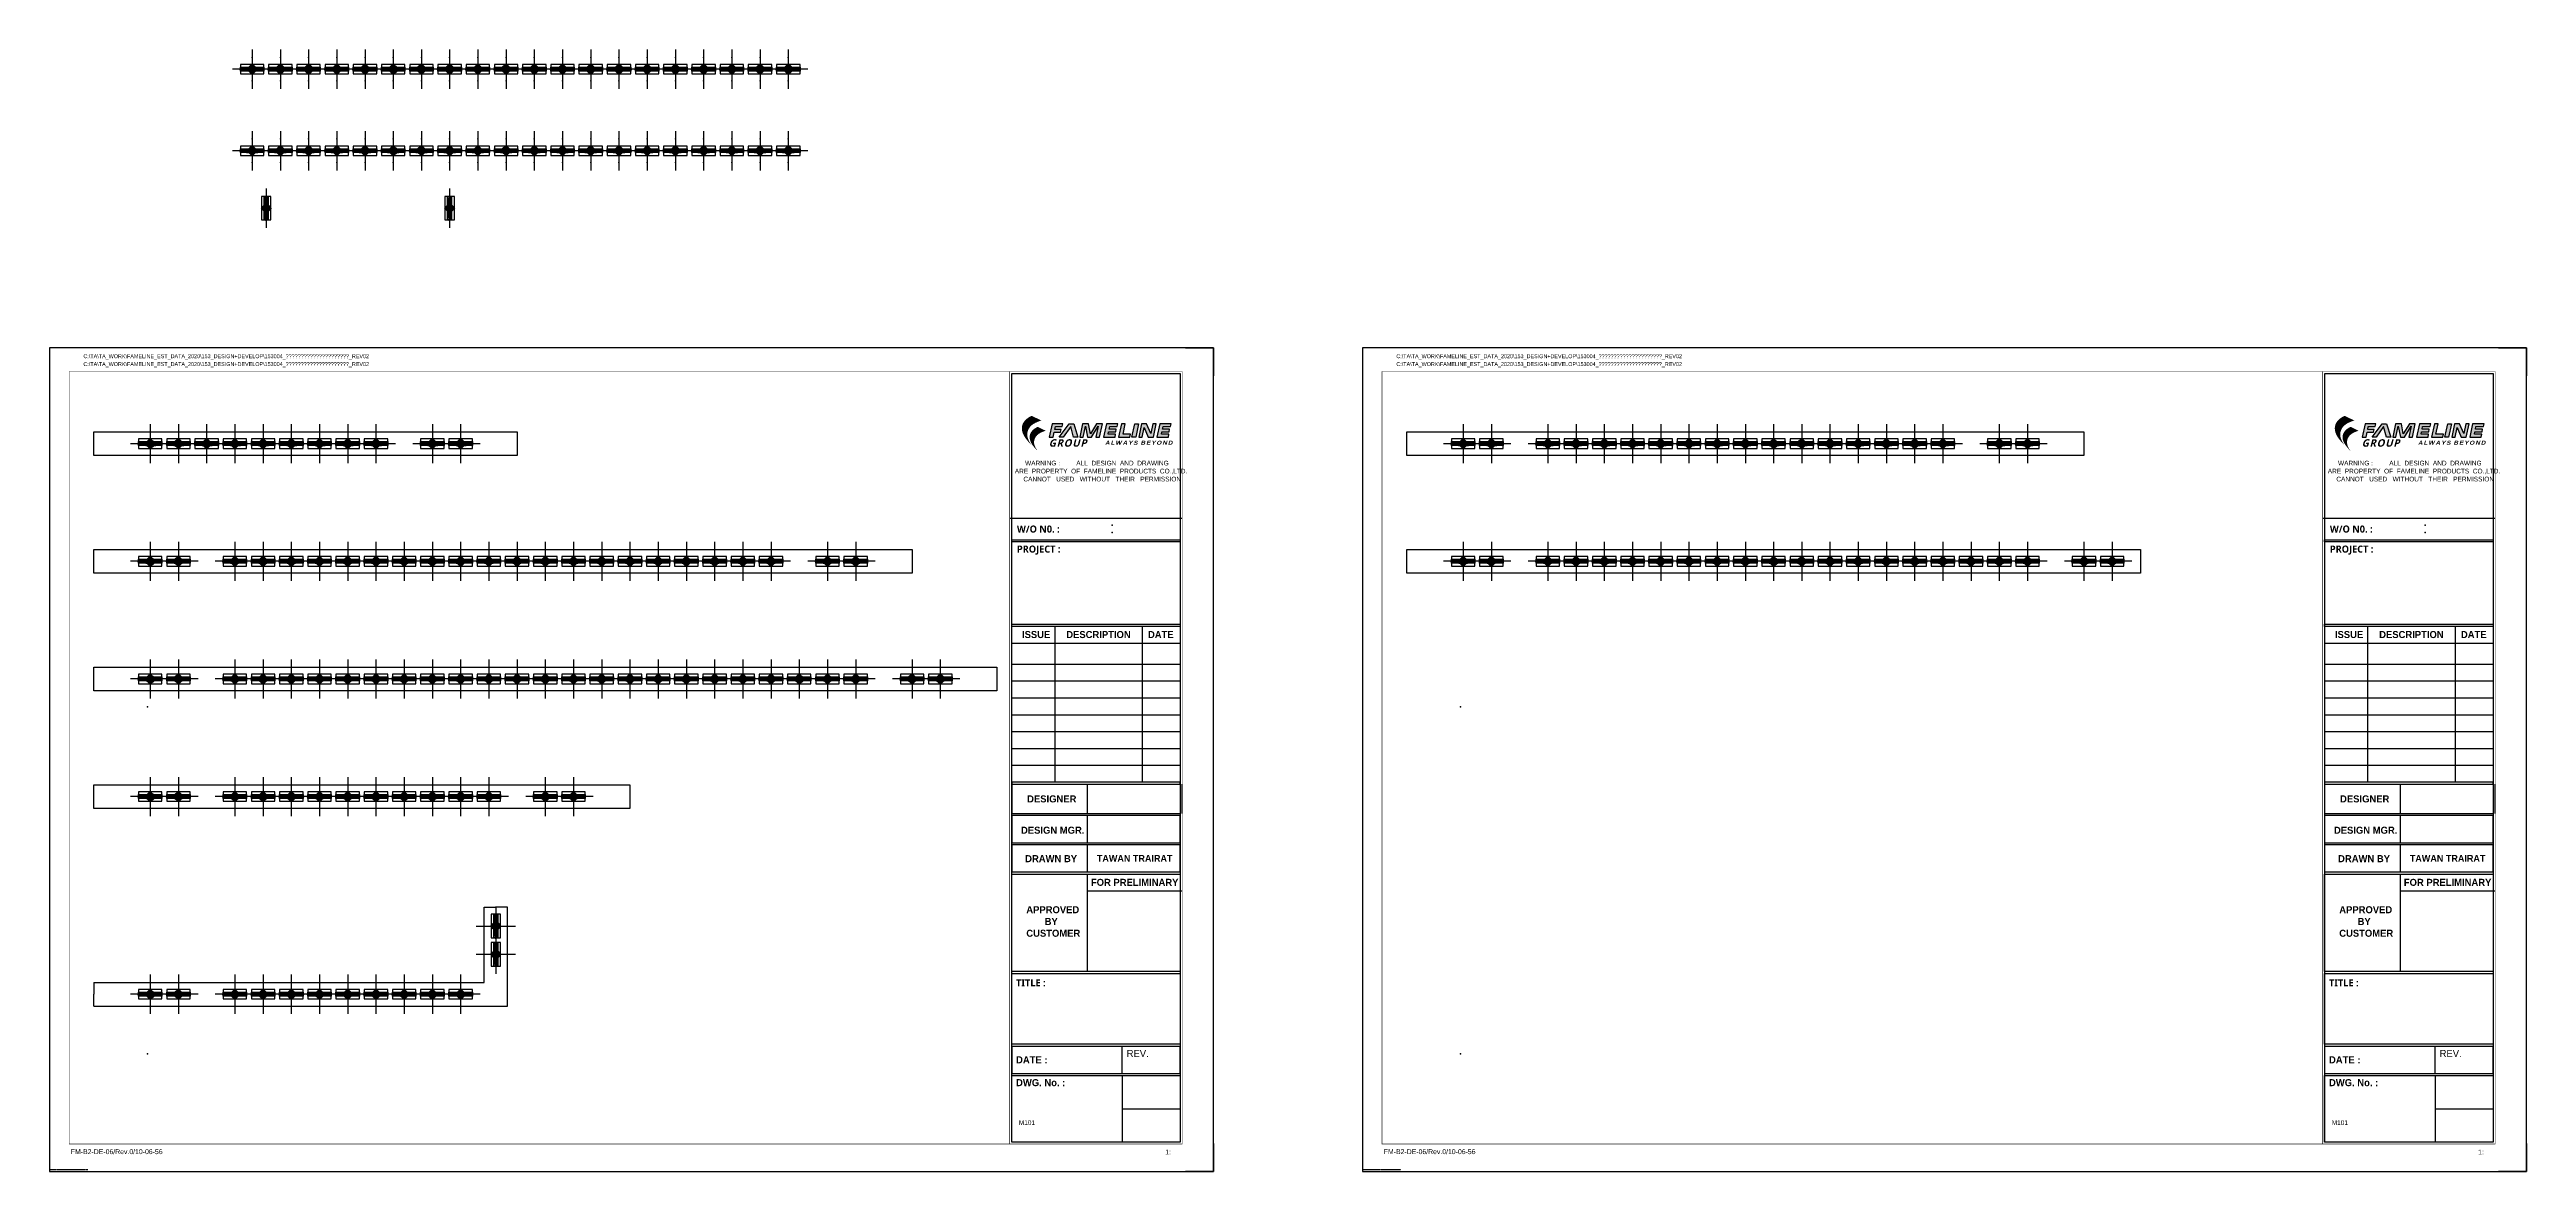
# Model space of a CAD drawing. Header units: millimetres. Extents: x -244126 to 368105, y -173968 to 259060.
# Drawn here: x 59132 to 74932, y 42696 to 49848 of the extents above; entities that cross this region are included whole.
import ezdxf
from ezdxf.enums import TextEntityAlignment as Align

# ---------------------------------------------------------------- set-up
doc = ezdxf.new("R2010")
doc.units = ezdxf.units.MM
doc.header["$MEASUREMENT"] = 0
for name, pattern in [('005_GG_TA_LINE', [13.75, 5, -1.25, 1.25, -1.25, 5]), ('BORDER2', [22.225, 6.35, -3.175, 6.35, -3.175, 0, -3.175]), ('CENTER', [2, 1.25, -0.25, 0.25, -0.25]), ('HIDDEN', [9.525, 6.35, -3.175]), ('TA_G_001.00_GG_TA_L_INE', [2.95, 1.1, -0.25, 0.25, -0.25, 1.1]), ('TA_HL_003.00000', [19.5, 10.65, -8.85])]:
    doc.linetypes.add(name, pattern=pattern)
for name, color, linetype in [('000 - GRID', 8, 'CENTER'), ('000 - H A T C H', 8, 'Continuous'), ('000 - H I D D E N', 7, 'Continuous'), ('000 - L I N E 0.1', 1, 'Continuous'), ('000 - SYMBOL CON', 1, 'Continuous'), ('000 - T E X T', 4, 'Continuous'), ('000 - TITLEBLOCK', 4, 'Continuous'), ('000 - WIPEOUT', 250, 'Continuous'), ('001 - ASCESSORIES', 1, 'Continuous'), ('002 - STRUCTURAL STEEL', 4, 'Continuous'), ('A03_SUN LOUVER', 7, 'Continuous')]:
    doc.layers.add(name, color=color, linetype=linetype)
doc.styles.add('century gothic111111', font='CordiaUPC.ttf')
doc.styles.add('Cetury Gothic', font='GOTHIC.TTF')
doc.styles.add('MtXpl_Century_Gothic', font='GOTHICB.TTF')
doc.styles.add('TA', font='Cordia New.ttf', dxfattribs={"height": 4.5})

# ---------------------------------------------------------------- blocks, each defined once
blk = doc.blocks.new('A$Cfd196da9')
at = {"color": 0, "linetype": 'ByBlock', "const_width": 0.1}
blk.add_lwpolyline([(-143.5, -98), (96.5, -98), (96.5, 99), (-143.5, 99)], close=True, dxfattribs=at)
blk = doc.blocks.new('A$C5e861bfc')
h = blk.add_hatch(color=3)
h.dxf.hatch_style = 1
h.set_gradient(color1=(51, 51, 51), color2=(132, 132, 132), tint=1, name='INVHEMISPHERICAL')
edge = h.paths.add_edge_path()
edge.add_spline(control_points=[(5.54, -18.72), (5.44, -18.58), (5.23, -18.29), (4.89, -17.68), (4.56, -16.94), (4.44, -16.06), (4.56, -15.27), (4.88, -14.53), (5.5, -13.73), (6.6, -13.02), (7.54, -12.69), (8.06, -12.5)], knot_values=[0, 0, 0, 0, 3.999368, 8.221458, 16.423435, 22.935826, 28.683381, 35.030362, 41.70231, 52.106571, 65.045306, 65.045306, 65.045306, 65.045306], degree=3, periodic=0)
edge.add_line((8.06, -12.5), (5.6, -11.32))
edge.add_spline(control_points=[(5.6, -11.32), (5.32, -11.46), (4.73, -11.74), (3.98, -12.38), (3.4, -13.13), (3.1, -13.98), (3.08, -14.86), (3.32, -15.84), (3.79, -16.71), (4.37, -17.47), (4.91, -18.12), (5.32, -18.51), (5.54, -18.72)], knot_values=[0, 0, 0, 0, 7.114643, 15.455222, 22.761373, 29.246418, 36.248595, 42.954952, 52.716962, 59.173886, 65.493194, 72.469008, 72.469008, 72.469008, 72.469008], degree=3, periodic=0)
edge = h.paths.add_edge_path(flags=16)
edge.add_spline(control_points=[(6.49, -12.96), (6.44, -12.94), (6.24, -12.87), (5.74, -12.84), (4.99, -12.89), (4.16, -13.03), (3.69, -13.32), (3.49, -13.44)], knot_values=[0, 0, 0, 0, 1.056476, 5.025479, 11.599149, 18.811417, 24.352285, 24.352285, 24.352285, 24.352285], degree=3, periodic=0)
edge.add_spline(control_points=[(3.49, -13.44), (3.5, -13.41), (3.52, -13.37), (3.6, -13.21), (3.67, -13.09), (3.86, -12.81), (3.99, -12.66), (4.27, -12.37), (4.44, -12.22), (4.7, -12.02), (4.78, -11.96), (4.97, -11.84), (5.06, -11.79), (5.27, -11.67), (5.38, -11.62), (5.53, -11.54), (5.56, -11.53), (5.6, -11.51)], knot_values=[0.636744, 0.636744, 0.636744, 0.636744, 1.528083, 1.528083, 5.150301, 5.150301, 9.845601, 9.845601, 15.15015, 15.15015, 17.802424, 17.802424, 20.454698, 20.454698, 23.491903, 23.491903, 24.373762, 24.373762, 24.373762, 24.373762], degree=3, periodic=0)
edge.add_line((5.6, -11.51), (7.62, -12.48))
edge.add_spline(control_points=[(7.62, -12.48), (7.51, -12.52), (7.39, -12.56), (7.01, -12.71), (6.75, -12.82), (6.49, -12.96)], knot_values=[3.151221, 3.151221, 3.151221, 3.151221, 5.963358, 5.963358, 12.618488, 12.618488, 12.618488, 12.618488], degree=3, periodic=0)
h = blk.add_hatch(color=253)
h.dxf.hatch_style = 1
edge = h.paths.add_edge_path()
edge.add_spline(control_points=[(5.6, -11.51), (5.56, -11.53), (5.53, -11.54), (5.38, -11.62), (5.27, -11.67), (5.06, -11.79), (4.97, -11.84), (4.78, -11.96), (4.7, -12.02), (4.44, -12.22), (4.27, -12.37), (3.99, -12.66), (3.86, -12.81), (3.67, -13.09), (3.6, -13.21), (3.52, -13.37), (3.5, -13.41), (3.49, -13.44)], knot_values=[0.636744, 0.636744, 0.636744, 0.636744, 1.518603, 1.518603, 4.555808, 4.555808, 7.208082, 7.208082, 9.860357, 9.860357, 15.164905, 15.164905, 19.860205, 19.860205, 23.482423, 23.482423, 24.373762, 24.373762, 24.373762, 24.373762], degree=3, periodic=0)
edge.add_spline(control_points=[(3.49, -13.44), (3.69, -13.32), (4.16, -13.03), (4.99, -12.89), (5.74, -12.84), (6.24, -12.87), (6.44, -12.94), (6.49, -12.96)], knot_values=[0, 0, 0, 0, 5.540868, 12.753135, 19.326806, 23.295809, 24.352285, 24.352285, 24.352285, 24.352285], degree=3, periodic=0)
edge.add_spline(control_points=[(6.49, -12.96), (6.75, -12.82), (7.01, -12.71), (7.39, -12.56), (7.51, -12.52), (7.62, -12.48)], knot_values=[3.151221, 3.151221, 3.151221, 3.151221, 9.806351, 9.806351, 12.618488, 12.618488, 12.618488, 12.618488], degree=3, periodic=0)
edge.add_line((7.62, -12.48), (5.6, -11.51))
edge = h.paths.add_edge_path()
edge.add_spline(control_points=[(7.13, -14.3), (7.11, -14.31), (7.08, -14.32), (6.96, -14.38), (6.86, -14.43), (6.69, -14.52), (6.61, -14.57), (6.47, -14.67), (6.39, -14.72), (6.18, -14.88), (6.05, -15), (5.81, -15.25), (5.71, -15.37), (5.55, -15.59), (5.49, -15.7), (5.42, -15.83), (5.41, -15.86), (5.4, -15.88)], knot_values=[0.636744, 0.636744, 0.636744, 0.636744, 1.518603, 1.518603, 4.555808, 4.555808, 7.208082, 7.208082, 9.860357, 9.860357, 15.164905, 15.164905, 19.860205, 19.860205, 23.482423, 23.482423, 24.373762, 24.373762, 24.373762, 24.373762], degree=3, periodic=0)
edge.add_spline(control_points=[(5.4, -15.88), (5.44, -15.86), (5.49, -15.83), (5.54, -15.8)], knot_values=[0, 0, 0, 0, 1.522018, 1.522018, 1.522018, 1.522018], degree=3, periodic=0)
edge.add_spline(control_points=[(5.54, -15.8), (5.63, -15.75), (5.72, -15.7), (5.82, -15.65)], knot_values=[1.522018, 1.522018, 1.522018, 1.522018, 4.566053, 4.566053, 4.566053, 4.566053], degree=3, periodic=0)
edge.add_spline(control_points=[(5.82, -15.65), (5.85, -15.64), (5.95, -15.59), (6.05, -15.56), (6.12, -15.54)], knot_values=[4.566053, 4.566053, 4.566053, 4.566053, 5.540868, 7.610089, 7.610089, 7.610089, 7.610089], degree=3, periodic=0)
edge.add_spline(control_points=[(6.12, -15.54), (6.22, -15.51), (6.33, -15.49), (6.43, -15.47)], knot_values=[7.610089, 7.610089, 7.610089, 7.610089, 10.654125, 10.654125, 10.654125, 10.654125], degree=3, periodic=0)
edge.add_spline(control_points=[(6.43, -15.47), (6.51, -15.46), (6.67, -15.44), (6.83, -15.43), (6.91, -15.42)], knot_values=[10.654125, 10.654125, 10.654125, 10.654125, 12.753135, 15.220178, 15.220178, 15.220178, 15.220178], degree=3, periodic=0)
edge.add_spline(control_points=[(6.91, -15.42), (7.05, -15.41), (7.21, -15.4), (7.38, -15.41), (7.39, -15.41)], knot_values=[15.220178, 15.220178, 15.220178, 15.220178, 19.326806, 19.786231, 19.786231, 19.786231, 19.786231], degree=3, periodic=0)
edge.add_spline(control_points=[(7.39, -15.41), (7.47, -15.41), (7.55, -15.41), (7.63, -15.43)], knot_values=[19.786231, 19.786231, 19.786231, 19.786231, 22.069258, 22.069258, 22.069258, 22.069258], degree=3, periodic=0)
edge.add_spline(control_points=[(7.63, -15.43), (7.67, -15.43), (7.73, -15.44), (7.78, -15.46), (7.79, -15.46)], knot_values=[22.069258, 22.069258, 22.069258, 22.069258, 23.295809, 23.591276, 23.591276, 23.591276, 23.591276], degree=3, periodic=0)
edge.add_spline(control_points=[(7.79, -15.46), (7.81, -15.47), (7.84, -15.48), (7.86, -15.49)], knot_values=[23.591276, 23.591276, 23.591276, 23.591276, 24.352285, 24.352285, 24.352285, 24.352285], degree=3, periodic=0)
edge.add_spline(control_points=[(7.86, -15.49), (8.08, -15.38), (8.3, -15.29), (8.61, -15.16), (8.7, -15.13), (8.8, -15.1)], knot_values=[3.151221, 3.151221, 3.151221, 3.151221, 9.806351, 9.806351, 12.618488, 12.618488, 12.618488, 12.618488], degree=3, periodic=0)
edge.add_line((8.8, -15.1), (7.13, -14.3))
h = blk.add_hatch(color=3)
h.dxf.hatch_style = 1
h.set_gradient(color1=(51, 51, 51), color2=(132, 132, 132), tint=1, name='INVHEMISPHERICAL')
edge = h.paths.add_edge_path()
edge.add_spline(control_points=[(7.08, -20.22), (7, -20.11), (6.83, -19.87), (6.55, -19.37), (6.28, -18.76), (6.18, -18.04), (6.28, -17.39), (6.55, -16.78), (7.06, -16.12), (7.96, -15.54), (8.73, -15.27), (9.16, -15.11)], knot_values=[0, 0, 0, 0, 3.28902, 6.761203, 13.506384, 18.862075, 23.588778, 28.808439, 34.295348, 42.851654, 53.492273, 53.492273, 53.492273, 53.492273], degree=3, periodic=0)
edge.add_line((9.16, -15.11), (7.13, -14.14))
edge.add_spline(control_points=[(7.13, -14.14), (6.91, -14.25), (6.42, -14.49), (5.8, -15.01), (5.32, -15.63), (5.08, -16.33), (5.06, -17.05), (5.26, -17.86), (5.65, -18.57), (6.13, -19.2), (6.57, -19.74), (6.9, -20.06), (7.08, -20.22)], knot_values=[0, 0, 0, 0, 5.850974, 12.71014, 18.718608, 24.051811, 29.810295, 35.325501, 43.35363, 48.663707, 53.86061, 59.597414, 59.597414, 59.597414, 59.597414], degree=3, periodic=0)
edge = h.paths.add_edge_path(flags=16)
edge.add_spline(control_points=[(6.12, -15.54), (6.05, -15.56), (5.95, -15.59), (5.85, -15.64), (5.82, -15.65)], knot_values=[4.566053, 4.566053, 4.566053, 4.566053, 6.635274, 7.610089, 7.610089, 7.610089, 7.610089], degree=3, periodic=0)
edge.add_spline(control_points=[(5.82, -15.65), (5.72, -15.7), (5.63, -15.75), (5.54, -15.8)], knot_values=[1.522018, 1.522018, 1.522018, 1.522018, 4.566053, 4.566053, 4.566053, 4.566053], degree=3, periodic=0)
edge.add_spline(control_points=[(5.54, -15.8), (5.49, -15.83), (5.44, -15.86), (5.4, -15.88)], knot_values=[0, 0, 0, 0, 1.522018, 1.522018, 1.522018, 1.522018], degree=3, periodic=0)
edge.add_spline(control_points=[(5.4, -15.88), (5.41, -15.86), (5.42, -15.83), (5.49, -15.7), (5.55, -15.59), (5.71, -15.37), (5.81, -15.25), (6.05, -15), (6.18, -14.88), (6.39, -14.72), (6.47, -14.67), (6.61, -14.57), (6.69, -14.52), (6.86, -14.43), (6.96, -14.38), (7.08, -14.32), (7.11, -14.31), (7.13, -14.3)], knot_values=[0.636744, 0.636744, 0.636744, 0.636744, 1.528083, 1.528083, 5.150301, 5.150301, 9.845601, 9.845601, 15.15015, 15.15015, 17.802424, 17.802424, 20.454698, 20.454698, 23.491903, 23.491903, 24.373762, 24.373762, 24.373762, 24.373762], degree=3, periodic=0)
edge.add_line((7.13, -14.3), (8.8, -15.1))
edge.add_spline(control_points=[(8.8, -15.1), (8.7, -15.13), (8.61, -15.16), (8.3, -15.29), (8.08, -15.38), (7.86, -15.49)], knot_values=[3.151221, 3.151221, 3.151221, 3.151221, 5.963358, 5.963358, 12.618488, 12.618488, 12.618488, 12.618488], degree=3, periodic=0)
edge.add_spline(control_points=[(7.86, -15.49), (7.84, -15.48), (7.81, -15.47), (7.79, -15.46)], knot_values=[23.591276, 23.591276, 23.591276, 23.591276, 24.352285, 24.352285, 24.352285, 24.352285], degree=3, periodic=0)
edge.add_spline(control_points=[(7.79, -15.46), (7.78, -15.46), (7.73, -15.44), (7.67, -15.43), (7.63, -15.43)], knot_values=[22.069258, 22.069258, 22.069258, 22.069258, 22.364725, 23.591276, 23.591276, 23.591276, 23.591276], degree=3, periodic=0)
edge.add_spline(control_points=[(7.63, -15.43), (7.55, -15.41), (7.47, -15.41), (7.39, -15.41)], knot_values=[19.786231, 19.786231, 19.786231, 19.786231, 22.069258, 22.069258, 22.069258, 22.069258], degree=3, periodic=0)
edge.add_spline(control_points=[(7.39, -15.41), (7.38, -15.41), (7.21, -15.4), (7.05, -15.41), (6.91, -15.42)], knot_values=[15.220178, 15.220178, 15.220178, 15.220178, 15.679604, 19.786231, 19.786231, 19.786231, 19.786231], degree=3, periodic=0)
edge.add_spline(control_points=[(6.91, -15.42), (6.83, -15.43), (6.67, -15.44), (6.51, -15.46), (6.43, -15.47)], knot_values=[10.654125, 10.654125, 10.654125, 10.654125, 13.121167, 15.220178, 15.220178, 15.220178, 15.220178], degree=3, periodic=0)
edge.add_spline(control_points=[(6.43, -15.47), (6.33, -15.49), (6.22, -15.51), (6.12, -15.54)], knot_values=[7.610089, 7.610089, 7.610089, 7.610089, 10.654125, 10.654125, 10.654125, 10.654125], degree=3, periodic=0)
h = blk.add_hatch(color=3)
h.dxf.hatch_style = 1
h.paths.add_polyline_path([(10.09, -16.74), (11.08, -16.74), (11.34, -15.48), (12.98, -15.48), (13.13, -14.78), (11.49, -14.78), (11.64, -14.07), (13.4, -14.07), (13.56, -13.35), (10.81, -13.35)])
h.paths.add_polyline_path([(12.64, -16.74), (13.64, -16.74), (15.55, -14), (16.27, -16.74), (17.37, -16.74), (16.33, -13.35), (15.17, -13.35)])
h.paths.add_polyline_path([(19.3, -13.97), (19.86, -16.74), (20.86, -16.74), (22.59, -13.98), (22, -16.74), (22.91, -16.74), (23.63, -13.35), (22.16, -13.35), (20.58, -15.88), (20.1, -13.35), (18.59, -13.35), (17.87, -16.74), (18.71, -16.74)])
h.paths.add_polyline_path([(23.95, -16.74), (26.88, -16.74), (27.03, -16.02), (25.1, -16.02), (25.24, -15.36), (27.06, -15.36), (27.2, -14.69), (25.38, -14.69), (25.51, -14.07), (27.45, -14.07), (27.6, -13.35), (24.67, -13.35)])
h.paths.add_polyline_path([(27.79, -16.74), (30.67, -16.74), (30.82, -16.02), (28.91, -16.02), (29.48, -13.35), (28.51, -13.35)])
h.paths.add_polyline_path([(31.18, -16.74), (32.14, -16.74), (32.86, -13.35), (31.9, -13.35)])
h.paths.add_polyline_path([(32.92, -16.74), (33.8, -16.74), (34.32, -14.3), (35.35, -16.74), (36.65, -16.74), (37.37, -13.35), (36.5, -13.35), (35.98, -15.83), (34.93, -13.35), (33.64, -13.35)])
h.paths.add_polyline_path([(37.55, -16.74), (40.48, -16.74), (40.63, -16.02), (38.7, -16.02), (38.84, -15.36), (40.66, -15.36), (40.8, -14.69), (38.98, -14.69), (39.11, -14.07), (41.05, -14.07), (41.2, -13.35), (38.27, -13.35)])
at = {"color": 3, "linetype": 'Continuous'}
for p, q in [((0, -37.38), (44, -37.38)), ((0.5, -69.32), (43.5, -69.32)), ((11.47, -65.02), (11.47, -104.74)), ((33.82, -65.02), (33.82, -104.74)), ((0.5, -105.27), (0.5, -112.72)), ((19.76, -105.27), (19.76, -112.72)), ((44, -112.72), (44, -105.27)), ((0.5, -112.72), (43.5, -112.72)), ((19.76, -113.26), (19.76, -120.17)), ((19.76, -120.71), (19.76, -127.62)), ((19.76, -128.16), (19.76, -153.01)), ((19.76, -132.46), (44, -132.46)), ((28.7, -179.01), (28.7, -172.1)), ((28.7, -179.54), (28.7, -196.46)), ((28.7, -188.07), (43.5, -188.07))]:
    blk.add_line(p, q, dxfattribs=at)
at = {"color": 8, "linetype": 'Continuous'}
for p, q in [((0.5, -74.63), (43.5, -74.63)), ((0.5, -78.93), (43.5, -78.93)), ((0.5, -83.23), (43.5, -83.23)), ((0.5, -87.53), (43.5, -87.53)), ((0.5, -91.83), (43.5, -91.83)), ((0.5, -96.14), (43.5, -96.14)), ((0.5, -100.44), (43.5, -100.44))]:
    blk.add_line(p, q, dxfattribs=at)
at = {"color": 3}
for points in [[(13.56, -13.35), (10.81, -13.35), (10.09, -16.74), (11.08, -16.74), (11.34, -15.48), (12.98, -15.48), (13.13, -14.78), (11.49, -14.78), (11.64, -14.07), (13.4, -14.07), (13.56, -13.35)], [(12.64, -16.74), (15.17, -13.35), (16.33, -13.35), (17.37, -16.74), (16.27, -16.74), (15.55, -14), (13.64, -16.74), (12.64, -16.74)], [(17.87, -16.74), (18.71, -16.74), (19.3, -13.97), (19.86, -16.74), (20.86, -16.74), (22.59, -13.98), (22, -16.74), (22.91, -16.74), (23.63, -13.35), (22.16, -13.35), (20.58, -15.88), (20.1, -13.35), (18.59, -13.35), (17.87, -16.74)], [(29.48, -13.35), (28.51, -13.35), (27.79, -16.74), (30.67, -16.74), (30.82, -16.02), (28.91, -16.02), (29.48, -13.35)], [(31.9, -13.35), (32.86, -13.35), (32.14, -16.74), (31.18, -16.74), (31.9, -13.35)], [(32.92, -16.74), (33.8, -16.74), (34.32, -14.3), (35.35, -16.74), (36.65, -16.74), (37.37, -13.35), (36.5, -13.35), (35.98, -15.83), (34.93, -13.35), (33.64, -13.35), (32.92, -16.74)]]:
    blk.add_lwpolyline(points, dxfattribs=at)
for points in [[(25.51, -14.07), (27.45, -14.07), (27.6, -13.35), (24.67, -13.35), (23.95, -16.74), (26.88, -16.74), (27.03, -16.02), (25.1, -16.02), (25.24, -15.36), (27.06, -15.36), (27.2, -14.69), (25.38, -14.69)], [(39.11, -14.07), (41.05, -14.07), (41.2, -13.35), (38.27, -13.35), (37.55, -16.74), (40.48, -16.74), (40.63, -16.02), (38.7, -16.02), (38.84, -15.36), (40.66, -15.36), (40.8, -14.69), (38.98, -14.69)]]:
    blk.add_lwpolyline(points, close=True, dxfattribs=at)
at = {"color": 3, "linetype": 'Continuous'}
for points in [[(0.5, -42.94), (43.5, -42.94), (43.5, -43.48), (0.5, -43.48)], [(0.5, -64.48), (43.5, -64.48), (43.5, -65.02), (0.5, -65.02)], [(0.5, -105.27), (43.5, -105.27), (43.5, -104.74), (0.5, -104.74)], [(0.5, -120.17), (43.5, -120.17), (43.5, -113.26), (0.5, -113.26)], [(0.5, -127.62), (43.5, -127.62), (43.5, -120.71), (0.5, -120.71)], [(0.5, -128.16), (43.5, -128.16), (43.5, -153.01), (0.5, -153.01)], [(0.5, -153.55), (43.5, -153.55), (43.5, -171.56), (0.5, -171.56)], [(0.5, -179.01), (43.5, -179.01), (43.5, -172.1), (0.5, -172.1)], [(0.5, -179.54), (43.5, -179.54), (43.5, -196.5), (0.5, -196.5)]]:
    blk.add_lwpolyline(points, close=True, dxfattribs=at)
at = {"layer": '000 - T E X T', "color": 3, "const_width": 0.1}
blk.add_lwpolyline([(0, -197), (44, -197), (44, 0), (0, 0)], close=True, dxfattribs=at)
at = {"color": 4, "style": 'Cetury Gothic'}
for s, p in [('ARE  PROPERTY  OF  FAMELINE  PRODUCTS  CO.,LTD.', (1.3, -26.01)), (' WARNING :         ALL  DESIGN  AND  DRAWING', (3.45, -23.97)), (' CANNOT   USED   WITHOUT   THEIR   PERMISSION', (3.03, -28.04))]:
    blk.add_text(s, height=1.2, dxfattribs=at).set_placement(p)
at = {"color": 4, "linetype": 'BORDER2', "style": 'MtXpl_Century_Gothic'}
blk.add_text('TAWAN TRAIRAT', height=1.7201, dxfattribs=at).set_placement((31.88, -124.17), align=Align.MIDDLE_CENTER)
at = {"color": 2, "attachment_point": 1, "style": 'Cetury Gothic'}
for s, width, insert, char_height in [('{\\f@Meiryo UI|b1|i1|c0|p34;\\T1.1;GROUP}', 12.1049, (9.96, -17.28), 1.9183), ('{\\fArial Black|b0|i1|c0|p34;\\T1.2;ALWAYS BEYOND}', 19.6239, (24.32, -17.67), 1.0231)]:
    blk.add_mtext_dynamic_manual_height_columns(s, width=width, gutter_width=3.2, heights=[0], dxfattribs=dict(at, insert=insert, char_height=char_height))
at = {"color": 4, "char_height": 1.8, "style": 'Cetury Gothic'}
for s, insert, attachment_point in [('{\\f@Malgun Gothic|b1|i0|c0|p34;W/O N0. :}', (1.84, -39.29), 1), ('{\\f@Malgun Gothic|b1|i0|c0|p34;PROJECT :}', (1.84, -44.4), 1), ('{\\fCentury Gothic|b1|i0|c0|p34;ISSUE}', (6.74, -66.19), 2), ('{\\fCentury Gothic|b1|i0|c0|p34;DESCRIPTION}', (22.65, -66.19), 2), ('{\\fCentury Gothic|b1|i0|c0|p34;DATE}', (38.55, -66.19), 2), ('{\\fCentury Gothic|b1|i0|c0|p34;DESIGNER}', (4.44, -108.1), 1), ('{\\fCentury Gothic|b1|i0|c0|p34;DESIGN MGR.}', (2.88, -116.09), 1), ('{\\fCentury Gothic|b1|i0|c0|p34;DRAWN BY}', (3.94, -123.34), 1), ('{\\fCentury Gothic|b1|i0|c0|p34;FOR PRELIMINARY}', (31.88, -129.38), 2), ('{\\fCentury Gothic|b1|i0|c0|p34;APPROVED\\P       BY\\PCUSTOMER}', (4.23, -136.36), 1), ('{\\f@Malgun Gothic|b1|i0|c0|p34;TITLE :}', (1.62, -155), 1), ('{\\fCentury Gothic|b1|i0|c0|p34;DATE :}', (1.62, -174.64), 1), ('REV.', (29.85, -173.02), 1), ('{\\fCentury Gothic|b1|i0|c0|p34;DWG. No. :}', (1.62, -180.46), 1)]:
    blk.add_mtext(s, dxfattribs=dict(at, insert=insert, attachment_point=attachment_point))
blk = doc.blocks.new('*U1681')
for p in [(6779, 4119), (6779, 4073)]:
    blk.add_point(p)
at = {"linetype": '005_GG_TA_LINE'}
for p in [(625, 2962), (625, 750)]:
    blk.add_point(p, dxfattribs=at)
at = {"layer": '000 - L I N E 0.1', "color": 21, "linetype": 'Continuous'}
for points in [[(178, 5250), (0, 5250), (0, 5072)], [(7247, 5250), (7425, 5250), (7425, 5072)], [(0, 178), (0, 0), (178, 0)], [(7425, 178), (7425, 0), (7247, 0)]]:
    blk.add_lwpolyline(points, dxfattribs=at)
at = {"layer": '000 - T E X T', "color": 3, "const_width": 2.5}
blk.add_lwpolyline([(7225, 175), (6125, 175), (6125, 5100), (7225, 5100)], close=True, dxfattribs=at)
at = {"layer": '000 - T E X T', "color": 3}
blk.add_lwpolyline([(7212, 187), (6138, 187), (6138, 5087), (7212, 5087)], close=True, dxfattribs=at)
at = {"layer": '000 - TITLEBLOCK', "color": 250}
blk.add_lwpolyline([(0, 0), (7425, 0), (7425, 5250), (0, 5250)], close=True, dxfattribs=at)
at = {"layer": 'Defpoints', "color": 250, "linetype": 'TA_G_001.00_GG_TA_L_INE'}
blk.add_line((5, 12), (245, 12), dxfattribs=at)
at = {"xscale": 25, "yscale": 25, "zscale": 25}
blk.add_blockref('A$C5e861bfc', (6125, 5100), dxfattribs=at)
at = {"layer": '000 - T E X T', "color": 3, "xscale": 25, "yscale": 25, "zscale": 25}
blk.add_blockref('A$Cfd196da9', (3712, 2625), dxfattribs=at)
at = {"color": 4, "style": 'Cetury Gothic'}
blk.add_text(' 1:', height=31.3, dxfattribs=at).set_placement((7105, 108))
at = {"color": 4, "style": 'TA'}
blk.add_attdef('PAPER_SIZE', text='', height=31.3, dxfattribs=at).set_placement((7107, 125), align=Align.MIDDLE_RIGHT)
blk.add_attdef('SCALE_SIZE', text='', height=31.3, dxfattribs=at).set_placement((7169, 125), align=Align.MIDDLE_LEFT)
at = {"layer": '000 - H A T C H', "color": 4, "insert": (136, 142), "char_height": 31.78, "attachment_point": 1, "style": 'century gothic111111'}
blk.add_mtext('FM-B2-DE-06/Rev.0/10-06-56', dxfattribs=at)
at = {"layer": '000 - T E X T', "color": 250, "style": 'TA'}
for tag, height, p in [('SUPERLINK', 25, (216, 5197)), ('NAMEFILE', 25, (216, 5147)), ('SC', 500, (42, 4690))]:
    blk.add_attdef(tag, text='', height=height, dxfattribs=at).set_placement(p, align=Align.MIDDLE_LEFT)
at = {"layer": '000 - T E X T', "color": 4, "style": 'TA'}
for tag, height, p in [('PRELIM_NAME_JOB_1', 25, (6558, 4127)), ('PRELIM_NAME_JOB_2', 25, (6558, 4073)), ('PRELIM_NAME_PROJECT_1', 37.5, (6185, 3866)), ('PRELIM_NAME_PROJECT_2', 37.5, (6185, 3774)), ('PRELIM_NAME_PROJECT_3', 37.5, (6185, 3681)), ('PRELIM_NAME_TITLE_3', 30, (6194, 925)), ('DRAWING_NO1', 30, (6183, 411)), ('DRAWING_NO2', 30, (6183, 311)), ('PRELIM_NAME_TITLE_1', 1.2, (248, 44)), ('PRELIM_NAME_TITLE_2', 1.2, (248, 40))]:
    blk.add_attdef(tag, text='', height=height, dxfattribs=at).set_placement(p, align=Align.MIDDLE_LEFT)
at = {"layer": '000 - T E X T', "color": 4, "style": 'Cetury Gothic'}
for tag, p in [('SHEET_NO.', (7020, 425)), ('TOTAL_SHEET_NO.', (7012, 220))]:
    blk.add_attdef(tag, text='', height=45, dxfattribs=at).set_placement(p, align=Align.CENTER)
at = {"layer": '000 - T E X T', "color": 4, "style": 'TA'}
blk.add_attdef('NAME_REMARK', (691, 216), '', height=50, dxfattribs=at)
blk = doc.blocks.new('000 - ASSCESSORIES_FAMELINE_AL.END_CAP_FOR_AF_150_TOP_VIEW')
at = {"layer": '000 - H A T C H'}
h = blk.add_hatch(dxfattribs=at)
h.set_pattern_fill('DOTS', color=8, scale=20)
h.set_pattern_definition([(0, (-55991.9054, -45153.6776), (0.625, 1.25), [0, -1.25])])
h.paths.add_polyline_path([(-22, 12, 0.045886), (-73, 3, 0.339294), (-75, 0), (0, 0), (0, 19, -0.414214), (-4, 22, -0.414214), (0, 26), (0, 30, 0.18442), (-7, 27)])
h.paths.add_polyline_path([(-22, 5, -1), (-29, 5, -1)], flags=16)
h.paths.add_polyline_path([(75, 0, 0.339294), (73, 3, 0.045886), (22, 12), (7, 27, 0.18442), (0, 30), (0, 26, -0.414214), (4, 22, -0.414214), (0, 19), (0, 0)])
h.paths.add_polyline_path([(-7, -27, 0.18442), (0, -30), (0, -26, -0.414214), (-4, -22, -0.414214), (0, -19), (0, 0), (-75, 0, 0.339294), (-73, -3, 0.045886), (-22, -12)])
h.paths.add_polyline_path([(0, -19, -0.414214), (4, -22, -0.414214), (0, -26), (0, -30, 0.18442), (7, -27), (22, -12, 0.045886), (73, -3, 0.339294), (75, 0), (0, 0)])
h.paths.add_polyline_path([(22, -5, -1), (29, -5, -1)], flags=16)
at = {"color": 250}
blk.add_lwpolyline([(-75, -30), (75, -30), (75, 30), (-75, 30)], close=True, dxfattribs=at)
at = {"layer": '000 - SYMBOL CON', "color": 250}
for p, q in [((-75, 0), (0, 0)), ((-75, 0), (0, 0)), ((0, 0), (0, 30)), ((0, 0), (0, 30)), ((75, 0), (0, 0)), ((0, 0), (0, -30)), ((75, 0), (0, 0)), ((0, 0), (0, -30))]:
    blk.add_line(p, q, dxfattribs=at)
at = {"layer": '001 - ASCESSORIES', "color": 0}
for points in [[(0, 30, 0.18442), (-7, 27), (-22, 12, 0.045886), (-73, 3, 0.339294), (-75, 0)], [(0, -30, -0.18442), (-7, -27), (-22, -12, -0.045886), (-73, -3, -0.339294), (-75, 0)], [(0, 30, -0.18442), (7, 27), (22, 12, -0.045886), (73, 3, -0.339294), (75, 0)], [(0, -30, 0.18442), (7, -27), (22, -12, 0.045886), (73, -3, 0.339294), (75, 0)]]:
    blk.add_lwpolyline(points, format="xyb", dxfattribs=at)
for centre in [(-25, 5), (0, 22), (0, -22), (25, -5)]:
    blk.add_circle(centre, 3.5, dxfattribs=at)
blk = doc.blocks.new('000 - FAMELINE_AL.SUN_LV_AF_150_CUT_VIEW')
at = {"layer": '000 - H A T C H'}
h = blk.add_hatch(dxfattribs=at)
h.set_pattern_fill('ANSI32', color=256, scale=0.1)
h.set_pattern_definition([(45, (-10310.8226, 5765.5874), (-0.67351921, 0.67351921), []), (45, (-10310.3736, 5765.5874), (-0.67351921, 0.67351921), [])])
edge = h.paths.add_edge_path(flags=16)
edge.add_arc((-1, -11), 0.3, 269.8359, 360)
edge.add_line((-1, -11), (-1, 11))
edge.add_arc((-1, 11), 0.3, 0, 90.1641)
edge.add_arc((0, -268), 280, 90.1641, 94.9125)
edge.add_arc((-24, 10), 0.5, 94.9125, 180)
edge.add_line((-24, 10), (-24, 8))
edge.add_arc((-24, 8), 0.5, 180, 250.8308)
edge.add_arc((-25, 5), 2.85, -44.534, 70.8308, ccw=False)
edge.add_arc((-23, 3), 0.6, 135.466, 315.466, ccw=False)
edge.add_arc((-25, 5), 1.65, 315.466, 584.534)
edge.add_arc((-27, 3), 0.6, -135.466, 44.534, ccw=False)
edge.add_arc((-25, 5), 2.85, 109.1692, 224.534, ccw=False)
edge.add_arc((-26, 8), 0.5, 289.1692, 360)
edge.add_line((-26, 8), (-26, 10))
edge.add_arc((-26, 10), 0.5, 0, 95.366)
edge.add_arc((0, -268), 280, 95.366, 105.0329)
edge.add_arc((-72, 0), 2, 105.0329, 254.9671)
edge.add_arc((0, 268), 280, 254.9671, 269.8359)
edge = h.paths.add_edge_path(flags=16)
edge.add_arc((24, -8), 0.5, 0, 70.8308)
edge.add_arc((25, -5), 2.85, 135.466, 250.8308, ccw=False)
edge.add_arc((23, -3), 0.6, -44.534, 135.466, ccw=False)
edge.add_arc((25, -5), 1.65, 135.466, 404.534)
edge.add_arc((27, -3), 0.6, 44.534, 224.534, ccw=False)
edge.add_arc((25, -5), 2.85, -70.8308, 44.534, ccw=False)
edge.add_arc((26, -8), 0.5, 109.1692, 180)
edge.add_line((26, -8), (26, -10))
edge.add_arc((26, -10), 0.5, 180, 275.366)
edge.add_arc((0, 268), 280, 275.366, 285.0329)
edge.add_arc((72, 0), 2, 285.0329, 434.9671)
edge.add_arc((0, -268), 280, 74.9671, 89.8359)
edge.add_arc((1, 11), 0.3, 89.8359, 180)
edge.add_line((0, 11), (1, -11))
edge.add_arc((1, -11), 0.3, 180, 270.1641)
edge.add_arc((0, 268), 280, 270.1641, 274.9125)
edge.add_arc((24, -10), 0.5, 274.9125, 360)
edge.add_line((24, -10), (24, -8))
edge = h.paths.add_edge_path()
edge.add_arc((72, 0), 3, 285.0329, 434.9671)
edge.add_arc((0, -268), 281, 74.9671, 105.0329)
edge.add_arc((-72, 0), 3, 105.0329, 254.9671)
edge.add_arc((0, 268), 281, 254.9671, 285.0329)
edge = h.paths.add_edge_path(flags=16)
edge.add_line((-1, 0), (1, 0))
h = blk.add_hatch(color=250, dxfattribs=at)
h.dxf.hatch_style = 1
edge = h.paths.add_edge_path()
edge.add_arc((72, 0), 3, 285.0329, 434.9671)
edge.add_arc((0, -268), 281, 74.9671, 105.0329)
edge.add_arc((-72, 0), 3, 105.0329, 254.9671)
edge.add_arc((0, 268), 281, 254.9671, 285.0329)
at = {"layer": '000 - H I D D E N', "color": 250, "linetype": 'HIDDEN'}
for p, q in [((-81, 0), (81, 0)), ((0, 17), (0, -17))]:
    blk.add_line(p, q, dxfattribs=at)
at = {"layer": '000 - H I D D E N', "color": 8, "linetype": 'HIDDEN'}
for p, q in [((0, -12), (-56, 6)), ((-55, -6), (0, 13)), ((55, -6), (0, 13)), ((0, -12), (56, 6))]:
    blk.add_line(p, q, dxfattribs=at)
at = {"layer": 'A03_SUN LOUVER', "color": 0}
blk.add_line((-1, 0), (0, 0), dxfattribs=at)
for points in [[(73, -3, 0.766871), (73, 3, 0.131944), (-73, 3, 0.766871), (-73, -3, 0.131944)], [(-1, -11, 0.415053), (-1, -11), (-1, 11, 0.415053), (-1, 11, 0.020722), (-24, 10, 0.389318), (-24, 10), (-24, 8, 0.319289), (-24, 8, -0.550692), (-23, 3, -1), (-24, 4, 2.386714), (-26, 4, -1), (-27, 3, -0.550692), (-26, 8, 0.319289), (-26, 8), (-26, 10, 0.441918), (-26, 10, 0.042205), (-73, 2, 0.766871), (-73, -2, 0.064968)], [(24, -8, 0.319289), (24, -8, -0.550692), (23, -3, -1), (24, -4, 2.386714), (26, -4, -1), (27, -3, -0.550692), (26, -8, 0.319289), (26, -8), (26, -10, 0.441918), (26, -10, 0.042205), (73, -2, 0.766871), (73, 2, 0.064968), (1, 11, 0.415053), (0, 11), (0, -11, 0.415053), (1, -11, 0.020722), (24, -10, 0.389318), (24, -10)]]:
    blk.add_lwpolyline(points, format="xyb", close=True, dxfattribs=at)
at = {"layer": 'Defpoints', "color": 250}
blk.add_lwpolyline([(75, -12), (-75, -12), (-75, 13), (75, 13)], close=True, dxfattribs=at)
blk = doc.blocks.new('*U894')
at = {"color": 3}
blk.add_point((0, -150), dxfattribs=at)
at = {"layer": '000 - GRID', "color": 0, "linetype": 'ByBlock'}
blk.add_line((0, 50), (0, -200), dxfattribs=at)
at = {"layer": '000 - GRID', "color": 0}
blk.add_point((0, 0), dxfattribs=at)
at = {"style": 'TA', "flags": 1}
blk.add_attdef('LOCATION', (6, 6), '', height=4.5, dxfattribs=at)
blk = doc.blocks.new('*U1622')
at = {"layer": '000 - GRID', "linetype": 'ByBlock'}
blk.add_blockref('*U894', (0, 75), dxfattribs=at)
at = {"layer": '001 - ASCESSORIES', "color": 1, "rotation": 90.00000000000124}
blk.add_blockref('000 - ASSCESSORIES_FAMELINE_AL.END_CAP_FOR_AF_150_TOP_VIEW', (0, 0), dxfattribs=at)
at = {"layer": 'A03_SUN LOUVER', "color": 0, "rotation": 90.00000000000124}
blk.add_blockref('000 - FAMELINE_AL.SUN_LV_AF_150_CUT_VIEW', (0, 0), dxfattribs=at)
blk = doc.blocks.new('*U1623')
at = {"layer": '000 - GRID', "linetype": 'ByBlock'}
blk.add_blockref('*U894', (0, 75), dxfattribs=at)
at = {"layer": '001 - ASCESSORIES', "color": 1, "rotation": 90.00000000000114}
blk.add_blockref('000 - ASSCESSORIES_FAMELINE_AL.END_CAP_FOR_AF_150_TOP_VIEW', (0, 0), dxfattribs=at)
at = {"layer": 'A03_SUN LOUVER', "color": 0, "rotation": 90.00000000000114}
blk.add_blockref('000 - FAMELINE_AL.SUN_LV_AF_150_CUT_VIEW', (0, 0), dxfattribs=at)
blk = doc.blocks.new('*U1624')
at = {"layer": '000 - GRID', "linetype": 'ByBlock', "rotation": 270}
blk.add_blockref('*U894', (75, 0), dxfattribs=at)
at = {"layer": '001 - ASCESSORIES', "color": 1}
blk.add_blockref('000 - ASSCESSORIES_FAMELINE_AL.END_CAP_FOR_AF_150_TOP_VIEW', (0, 0), dxfattribs=at)
at = {"layer": 'A03_SUN LOUVER', "color": 0}
blk.add_blockref('000 - FAMELINE_AL.SUN_LV_AF_150_CUT_VIEW', (0, 0), dxfattribs=at)
blk = doc.blocks.new('*U896')
at = {"color": 3}
for p in [(0, 0), (180, 0), (360, 0), (540, 0), (720, 0), (900, 0), (1080, 0), (1260, 0), (1440, 0)]:
    blk.add_blockref('*U1624', p, dxfattribs=at)
at = {"layer": '000 - GRID', "linetype": 'ByBlock'}
for p in [(0, 75), (180, 75), (360, 75), (540, 75), (720, 75), (900, 75), (1080, 75), (1260, 75), (1440, 75)]:
    blk.add_blockref('*U894', p, dxfattribs=at)
blk = doc.blocks.new('*U897')
at = {"color": 3}
for p in [(0, 0), (180, 0)]:
    blk.add_blockref('*U1624', p, dxfattribs=at)
at = {"layer": '000 - GRID', "linetype": 'ByBlock'}
for p in [(0, 75), (180, 75)]:
    blk.add_blockref('*U894', p, dxfattribs=at)
blk = doc.blocks.new('*U904')
at = {"color": 0}
blk.add_wipeout([(-75, 2700), (75, 2700), (75, 0), (-75, 0)], dxfattribs=at).dxf.layer = '000 - WIPEOUT'
at = {"layer": '002 - STRUCTURAL STEEL', "color": 0, "linetype": 'ByBlock'}
blk.add_lwpolyline([(-75, 2700), (75, 2700), (75, 0), (-75, 0)], close=True, dxfattribs=at)
blk = doc.blocks.new('*U899')
at = {"color": 0}
blk.add_wipeout([(-75, 5220), (75, 5220), (75, 0), (-75, 0)], dxfattribs=at).dxf.layer = '000 - WIPEOUT'
at = {"layer": '002 - STRUCTURAL STEEL', "color": 0, "linetype": 'ByBlock'}
blk.add_lwpolyline([(-75, 5220), (75, 5220), (75, 0), (-75, 0)], close=True, dxfattribs=at)
blk = doc.blocks.new('*U901')
at = {"color": 0}
blk.add_wipeout([(-75, 5760), (75, 5760), (75, 0), (-75, 0)], dxfattribs=at).dxf.layer = '000 - WIPEOUT'
at = {"layer": '002 - STRUCTURAL STEEL', "color": 0, "linetype": 'ByBlock'}
blk.add_lwpolyline([(-75, 5760), (75, 5760), (75, 0), (-75, 0)], close=True, dxfattribs=at)
blk = doc.blocks.new('*U903')
at = {"color": 0}
blk.add_wipeout([(-75, 3420), (75, 3420), (75, 0), (-75, 0)], dxfattribs=at).dxf.layer = '000 - WIPEOUT'
at = {"layer": '002 - STRUCTURAL STEEL', "color": 0, "linetype": 'ByBlock'}
blk.add_lwpolyline([(-75, 3420), (75, 3420), (75, 0), (-75, 0)], close=True, dxfattribs=at)
blk = doc.blocks.new('*U898')
at = {"color": 3}
for p in [(0, 0), (180, 0), (360, 0), (540, 0), (720, 0), (900, 0), (1080, 0), (1260, 0), (1440, 0), (1620, 0), (1800, 0), (1980, 0), (2160, 0), (2340, 0), (2520, 0), (2700, 0), (2880, 0), (3060, 0), (3240, 0), (3420, 0)]:
    blk.add_blockref('*U1624', p, dxfattribs=at)
at = {"layer": '000 - GRID', "linetype": 'ByBlock'}
for p in [(0, 75), (180, 75), (360, 75), (540, 75), (720, 75), (900, 75), (1080, 75), (1260, 75), (1440, 75), (1620, 75), (1800, 75), (1980, 75), (2160, 75), (2340, 75), (2520, 75), (2700, 75), (2880, 75), (3060, 75), (3240, 75), (3420, 75)]:
    blk.add_blockref('*U894', p, dxfattribs=at)
blk = doc.blocks.new('*U900')
at = {"color": 3}
for p in [(0, 0), (180, 0), (360, 0), (540, 0), (720, 0), (900, 0), (1080, 0), (1260, 0), (1440, 0), (1620, 0), (1800, 0), (1980, 0), (2160, 0), (2340, 0), (2520, 0), (2700, 0), (2880, 0), (3060, 0), (3240, 0), (3420, 0), (3600, 0), (3780, 0), (3960, 0)]:
    blk.add_blockref('*U1624', p, dxfattribs=at)
at = {"layer": '000 - GRID', "linetype": 'ByBlock'}
for p in [(0, 75), (180, 75), (360, 75), (540, 75), (720, 75), (900, 75), (1080, 75), (1260, 75), (1440, 75), (1620, 75), (1800, 75), (1980, 75), (2160, 75), (2340, 75), (2520, 75), (2700, 75), (2880, 75), (3060, 75), (3240, 75), (3420, 75), (3600, 75), (3780, 75), (3960, 75)]:
    blk.add_blockref('*U894', p, dxfattribs=at)
blk = doc.blocks.new('*U902')
at = {"color": 3}
for p in [(0, 0), (180, 0), (360, 0), (540, 0), (720, 0), (900, 0), (1080, 0), (1260, 0), (1440, 0), (1620, 0)]:
    blk.add_blockref('*U1624', p, dxfattribs=at)
at = {"layer": '000 - GRID', "linetype": 'ByBlock'}
for p in [(0, 75), (180, 75), (360, 75), (540, 75), (720, 75), (900, 75), (1080, 75), (1260, 75), (1440, 75), (1620, 75)]:
    blk.add_blockref('*U894', p, dxfattribs=at)
blk = doc.blocks.new('*U906')
at = {"color": 0}
blk.add_wipeout([(-75, 4320), (75, 4320), (75, 0), (-75, 0)], dxfattribs=at).dxf.layer = '000 - WIPEOUT'
at = {"layer": '002 - STRUCTURAL STEEL', "color": 0, "linetype": 'ByBlock'}
blk.add_lwpolyline([(-75, 4320), (75, 4320), (75, 0), (-75, 0)], close=True, dxfattribs=at)
blk = doc.blocks.new('*U905')
at = {"color": 3}
for p in [(0, 0), (180, 0), (360, 0), (540, 0), (720, 0), (900, 0), (1080, 0), (1260, 0), (1440, 0), (1620, 0), (1800, 0), (1980, 0), (2160, 0), (2340, 0), (2520, 0)]:
    blk.add_blockref('*U1624', p, dxfattribs=at)
at = {"layer": '000 - GRID', "linetype": 'ByBlock'}
for p in [(0, 75), (180, 75), (360, 75), (540, 75), (720, 75), (900, 75), (1080, 75), (1260, 75), (1440, 75), (1620, 75), (1800, 75), (1980, 75), (2160, 75), (2340, 75), (2520, 75)]:
    blk.add_blockref('*U894', p, dxfattribs=at)
blk = doc.blocks.new('*U908')
at = {"color": 0}
blk.add_wipeout([(-75, 4680), (75, 4680), (75, 0), (-75, 0)], dxfattribs=at).dxf.layer = '000 - WIPEOUT'
at = {"layer": '002 - STRUCTURAL STEEL', "color": 0, "linetype": 'ByBlock'}
blk.add_lwpolyline([(-75, 4680), (75, 4680), (75, 0), (-75, 0)], close=True, dxfattribs=at)
blk = doc.blocks.new('*U907')
at = {"color": 3}
for p in [(0, 0), (180, 0), (360, 0), (540, 0), (720, 0), (900, 0), (1080, 0), (1260, 0), (1440, 0), (1620, 0), (1800, 0), (1980, 0), (2160, 0), (2340, 0), (2520, 0), (2700, 0), (2880, 0), (3060, 0)]:
    blk.add_blockref('*U1624', p, dxfattribs=at)
at = {"layer": '000 - GRID', "linetype": 'ByBlock'}
for p in [(0, 75), (180, 75), (360, 75), (540, 75), (720, 75), (900, 75), (1080, 75), (1260, 75), (1440, 75), (1620, 75), (1800, 75), (1980, 75), (2160, 75), (2340, 75), (2520, 75), (2700, 75), (2880, 75), (3060, 75)]:
    blk.add_blockref('*U894', p, dxfattribs=at)

msp = doc.modelspace()

# ---------------------------------------------------------------- linework, layer by layer
at = {"color": 0}
for p, q in [((61904.60808, 43900.09836), (61904.60808, 44380.09836)), ((61904.60808, 44380.09836), (61979.60808, 44380.09836)), ((62054.60808, 44380.09836), (61979.60808, 44380.09836)), ((62054.60808, 43750.09836), (62054.60808, 44380.09836)), ((59414.60808, 43900.09836), (59414.60808, 43825.09836)), ((59414.60808, 43900.09836), (61904.60808, 43900.09836)), ((59414.60808, 43750.09836), (59414.60808, 43825.09836)), ((59414.60808, 43750.09836), (62054.60808, 43750.09836))]:
    msp.add_line(p, q, dxfattribs=at)

# ---------------------------------------------------------------- block references
at = {"color": 3}
for name, p in [('*U898', (60424.71094, 49722.58236)), ('*U1624', (60424.71094, 49202.50471)), ('*U1624', (60604.71094, 49202.50471)), ('*U1624', (60784.71094, 49202.50471)), ('*U1624', (60964.71094, 49202.50471)), ('*U1624', (61144.71094, 49202.50471)), ('*U1624', (61324.71094, 49202.50471)), ('*U1624', (61504.71094, 49202.50471)), ('*U1624', (61684.71094, 49202.50471)), ('*U1624', (61864.71094, 49202.50471)), ('*U1624', (62044.71094, 49202.50471)), ('*U1624', (62224.71094, 49202.50471)), ('*U1624', (62404.71094, 49202.50471)), ('*U1624', (62584.71094, 49202.50471)), ('*U1624', (62764.71094, 49202.50471)), ('*U1624', (62944.71094, 49202.50471)), ('*U1624', (63124.71094, 49202.50471)), ('*U1624', (63304.71094, 49202.50471)), ('*U1624', (63484.71094, 49202.50471)), ('*U1624', (63664.71094, 49202.50471)), ('*U1624', (63844.71094, 49202.50471)), ('*U1622', (60514.71094, 48836.60034)), ('*U1623', (61684.71094, 48836.60034)), ('*U897', (59774.60808, 43825.09836)), ('*U896', (60314.60808, 43825.09836))]:
    msp.add_blockref(name, p, dxfattribs=at)
at = {"color": 2, "linetype": 'TA_HL_003.00000'}
msp.add_blockref('*U1681', (67507.49949, 42695.5386), dxfattribs=at).add_auto_attribs({'DRAWING_NO2': 'M101', 'SUPERLINK': 'C:\\TA\\TA_WORK\\FAMELINE_EST_DATA_2020\\153_DESIGN+DEVELOP\\153004_สวนสัตว์แห่งใหม่ย่านคลองหก_REV02', 'NAMEFILE': 'C:\\TA\\TA_WORK\\FAMELINE_EST_DATA_2020\\153_DESIGN+DEVELOP\\153004_สวนสัตว์แห่งใหม่ย่านคลองหก_REV02'})
at = {"color": 3}
for name, p, rotation in [('*U904', (59414.60808, 47335.09836), 270), ('*U903', (59414.60808, 45085.09836), 270), ('*U897', (61979.60808, 44080.09836), 90)]:
    msp.add_blockref(name, p, dxfattribs=dict(at, rotation=rotation))
at = {"layer": '000 - GRID', "linetype": 'ByBlock'}
for p in [(60424.71094, 49277.50471), (60604.71094, 49277.50471), (60784.71094, 49277.50471), (60964.71094, 49277.50471), (61144.71094, 49277.50471), (61324.71094, 49277.50471), (61504.71094, 49277.50471), (61684.71094, 49277.50471), (61864.71094, 49277.50471), (62044.71094, 49277.50471), (62224.71094, 49277.50471), (62404.71094, 49277.50471), (62584.71094, 49277.50471), (62764.71094, 49277.50471), (62944.71094, 49277.50471), (63124.71094, 49277.50471), (63304.71094, 49277.50471), (63484.71094, 49277.50471), (63664.71094, 49277.50471), (63844.71094, 49277.50471)]:
    msp.add_blockref('*U894', p, dxfattribs=at)

# ---------------------------------------------------------------- next in the draw order: block references
at = {"color": 2, "linetype": 'TA_HL_003.00000'}
msp.add_blockref('*U1681', (59132.34413, 42695.5386), dxfattribs=at).add_auto_attribs({'DRAWING_NO2': 'M101', 'SUPERLINK': 'C:\\TA\\TA_WORK\\FAMELINE_EST_DATA_2020\\153_DESIGN+DEVELOP\\153004_สวนสัตว์แห่งใหม่ย่านคลองหก_REV02', 'NAMEFILE': 'C:\\TA\\TA_WORK\\FAMELINE_EST_DATA_2020\\153_DESIGN+DEVELOP\\153004_สวนสัตว์แห่งใหม่ย่านคลองหก_REV02'})
at = {"color": 3}
for name, p in [('*U896', (59774.60808, 47335.09836)), ('*U897', (61574.60808, 47335.09836)), ('*U897', (59774.60808, 45085.09836)), ('*U902', (60314.60808, 45085.09836)), ('*U897', (62294.60808, 45085.09836))]:
    msp.add_blockref(name, p, dxfattribs=at)
at = {"color": 3, "rotation": 270}
for name, p in [('*U906', (67789.76344, 47335.09836)), ('*U908', (67789.76344, 46585.09836))]:
    msp.add_blockref(name, p, dxfattribs=at)

# ---------------------------------------------------------------- next in the draw order: block references
at = {"color": 3}
for name, p in [('*U897', (68149.76344, 47335.09836)), ('*U905', (68689.76344, 47335.09836)), ('*U897', (71569.76344, 47335.09836)), ('*U897', (68149.76344, 46585.09836)), ('*U907', (68689.76344, 46585.09836)), ('*U897', (72109.76344, 46585.09836))]:
    msp.add_blockref(name, p, dxfattribs=at)
at = {"color": 3, "rotation": 270}
for name, p in [('*U899', (59414.60808, 46585.09836)), ('*U901', (59414.60808, 45835.09836))]:
    msp.add_blockref(name, p, dxfattribs=at)

# ---------------------------------------------------------------- next in the draw order: block references
at = {"color": 3}
for name, p in [('*U897', (59774.60808, 46585.09836)), ('*U898', (60314.60808, 46585.09836)), ('*U897', (64094.60808, 46585.09836)), ('*U897', (59774.60808, 45835.09836)), ('*U900', (60314.60808, 45835.09836)), ('*U897', (64634.60808, 45835.09836))]:
    msp.add_blockref(name, p, dxfattribs=at)

doc.saveas('drawing.dxf')
